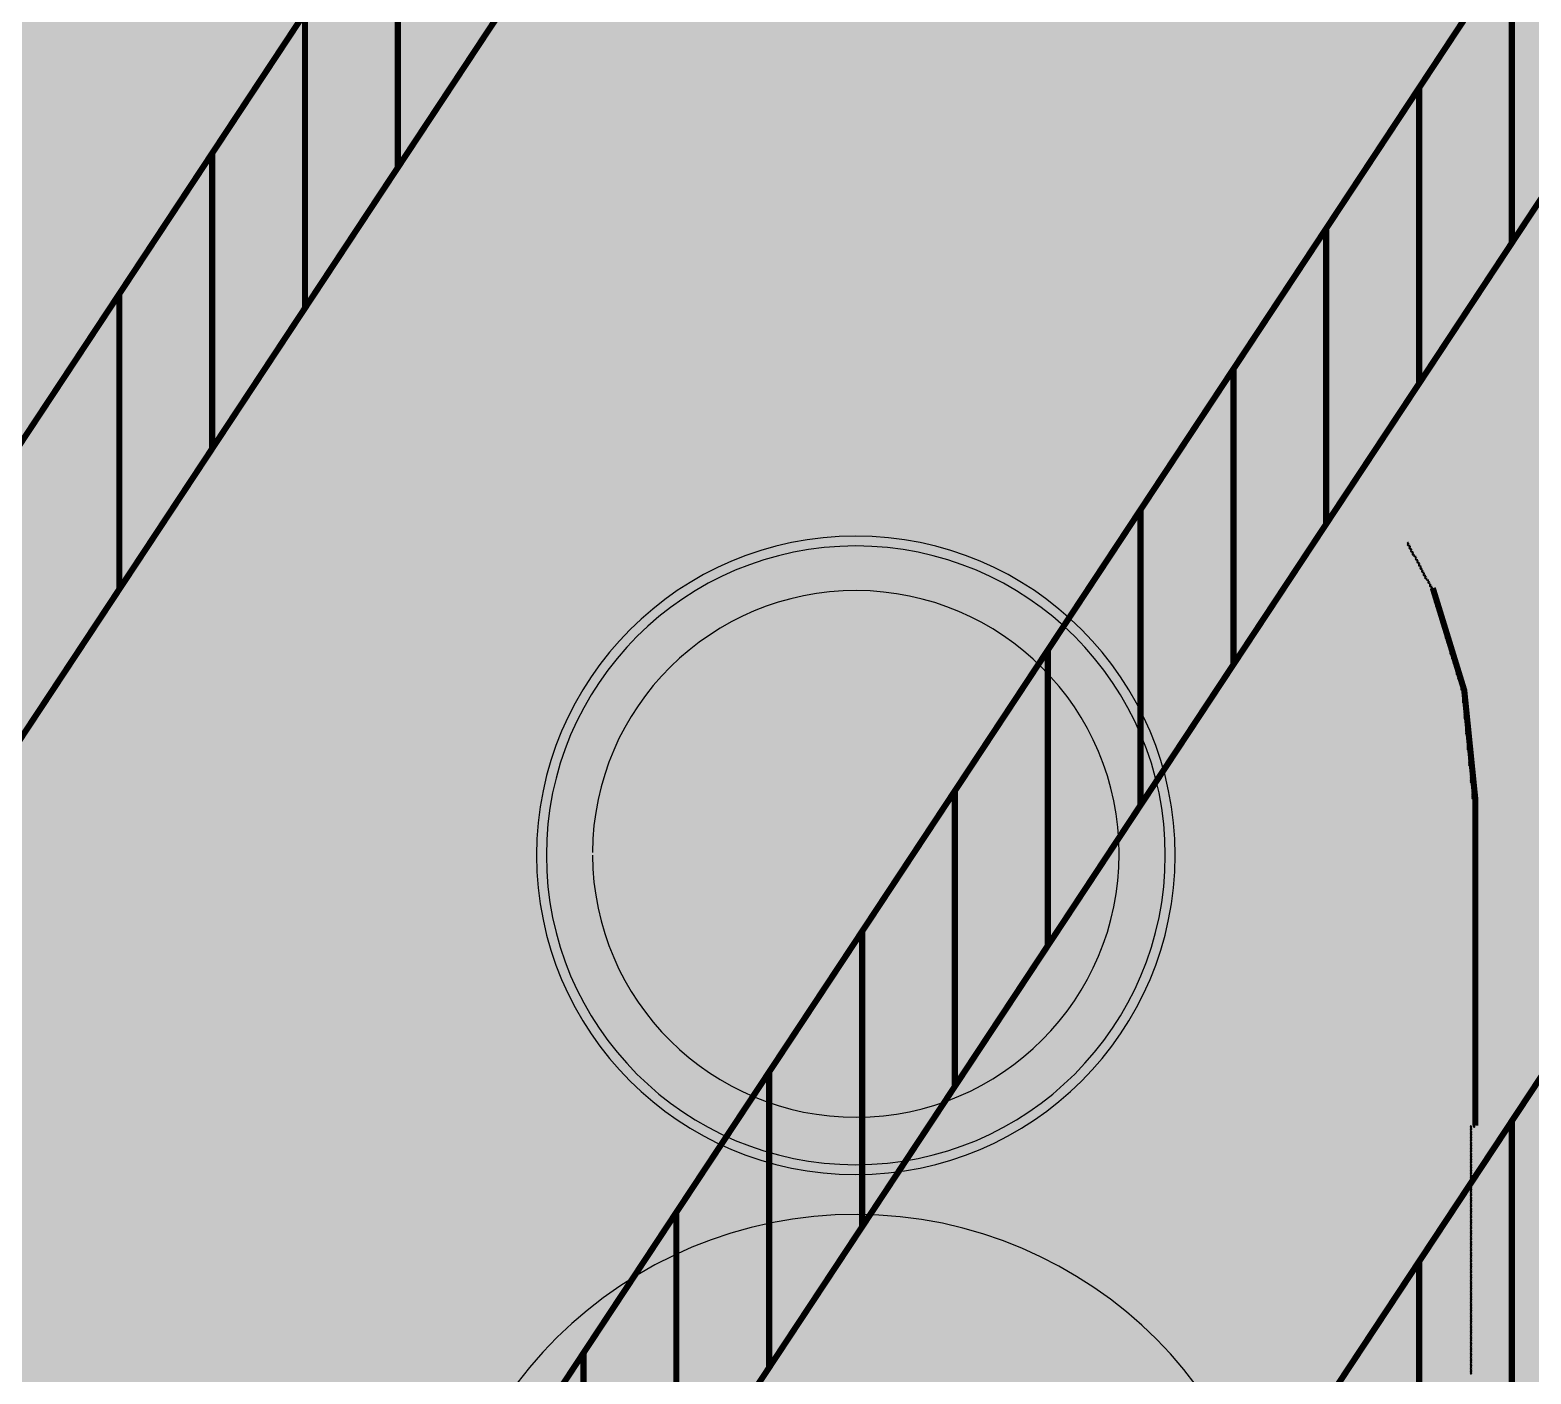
# Model space of a CAD drawing. Extents: x -57 to 2380, y -38 to 1737.
# Drawn here: x 62.5 to 157.9, y 503.6 to 589.1 of the extents above; entities that cross this region are included whole.
import ezdxf

# ---------------------------------------------------------------- set-up
doc = ezdxf.new("R2010")
doc.units = 9
for name, color, linetype, true_color in [('BottomLayer', 7, 'Continuous', 0x0000ff), ('BottomSolderMaskLayer', 7, 'Continuous', 0xaa00ff), ('Document', 7, 'Continuous', 0xffffff), ('Multi-Layer', 7, 'Continuous', 0xc0c0c0), ('TopSilkLayer', 7, 'Continuous', 0xffff00), ('TopSolderMaskLayer', 7, 'Continuous', 0x800080)]:
    doc.layers.add(name, color=color, linetype=linetype, true_color=true_color)

msp = doc.modelspace()

# ---------------------------------------------------------------- hatches: boundary and pattern name
at = {"layer": 'BottomSolderMaskLayer'}
msp.add_hatch(color=256, dxfattribs=at).paths.add_polyline_path([(147.495, 504.115), (82.505, 504.115), (82.505, 569.105), (147.495, 569.105)])
at = {"layer": 'Document'}
msp.add_hatch(color=256, dxfattribs=at).paths.add_polyline_path([(830, 1191.61), (5, 1191.61), (5, 486.61), (830, 486.61)])
at = {"layer": 'Multi-Layer'}
msp.add_hatch(color=256, dxfattribs=at).paths.add_polyline_path([(146.495, 505.115), (83.505, 505.115), (83.505, 568.105), (146.495, 568.105)])
at = {"layer": 'TopSolderMaskLayer'}
msp.add_hatch(color=256, dxfattribs=at).paths.add_polyline_path([(147.495, 504.115), (82.505, 504.115), (82.505, 569.105), (147.495, 569.105)])

# ---------------------------------------------------------------- linework, layer by layer
at = {"layer": 'BottomLayer'}
for points, const_width in [([(1900, 215), (1860, 215), (1760, 115), (325, 115), (55, 385), (55, 725), (30, 750), (30, 1290), (160, 1420), (434.96, 1420), (490, 1475.04), (490, 1604.96)], 35), ([(85, 791.61), (125, 751.61), (125, 610), (160, 575), (160, 390), (185, 365), (215, 365), (360, 220), (830, 220), (1000, 390), (1845, 390), (1923, 468), (1923, 828), (2040, 945)], 6), ([(1259.84, 346.46), (1168.38, 255), (890, 255), (840, 205), (355, 205), (210, 350), (175, 350), (115, 410), (115, 425.2), (115, 536.61)], 6)]:
    msp.add_lwpolyline(points, dxfattribs=dict(at, const_width=const_width))
at = {"layer": 'BottomSolderMaskLayer'}
for points in [[(114.995, 556.915), (115.005, 556.915)], [(114.995, 516.305), (115.005, 516.305)]]:
    msp.add_lwpolyline(points, close=True, dxfattribs=at)
for centre, start, end in [((114.995, 536.61), 450, 270), ((115.005, 536.61), 270, 450)]:
    msp.add_arc(centre, 20.305, start, end, dxfattribs=at)
at = {"layer": 'Document', "const_width": 0.39}
for points in [[(-0.54, 281.55), (361.76, 830.18), (-0.54, 1371.48)], [(250.62, 829.85), (56.34, 535.65), (50.43, 526.71), (44.53, 517.77), (38.62, 508.82), (20.91, 481.99), (15, 473.05), (-0.54, 449.51), (-0.54, 468.3), (203.98, 778.02)], [(85.87, 580.37), (85.87, 599.16)], [(168.54, 593.46), (150.83, 566.63), (144.92, 557.69), (127.21, 530.86), (109.49, 504.03), (91.77, 477.2), (79.96, 459.32), (62.25, 432.49), (44.53, 405.66), (26.81, 378.83), (9.1, 352), (-0.54, 337.4), (-0.54, 356.2), (26.81, 397.63), (38.62, 415.51), (91.77, 496), (103.58, 513.89), (115.4, 531.77), (127.21, 549.66), (156.73, 594.37)], [(156.73, 575.58), (156.73, 594.37)], [(79.96, 571.42), (79.96, 590.22)], [(150.83, 566.63), (150.83, 585.43)], [(74.06, 562.48), (74.06, 581.27)], [(144.92, 557.69), (144.92, 576.49)], [(68.15, 553.54), (68.15, 572.33)], [(139.02, 548.75), (139.02, 567.54)], [(133.11, 539.81), (133.11, 558.6)], [(151.7, 553.61), (153.7, 547.11), (154.4, 540.21), (154.4, 519.41)], [(127.21, 530.86), (127.21, 549.66)], [(121.3, 521.92), (121.3, 540.72)], [(115.4, 512.98), (115.4, 531.77)], [(162.64, 528.66), (144.92, 501.83), (133.11, 483.95), (127.21, 475), (109.49, 448.17), (91.77, 421.35), (74.06, 394.52), (38.62, 340.86), (-0.54, 281.55)], [(109.49, 504.03), (109.49, 522.83)], [(156.73, 500.92), (156.73, 519.72)], [(103.58, 495.09), (103.58, 513.89)], [(150.83, 491.98), (150.83, 510.77)], [(97.68, 486.15), (97.68, 504.94)]]:
    msp.add_lwpolyline(points, dxfattribs=at)
at = {"layer": 'Document', "const_width": 5}
msp.add_lwpolyline([(765, 586.61), (765, 486.61), (65, 486.61), (65, 586.61), (765, 586.61)], close=True, dxfattribs=at)
at = {"layer": 'Document'}
for centre, radius, start, end in [((150.13, 556.464), 0.05, 66.8699, 6.8699), ((150.13, 556.364), 0.05, 66.8699, 6.8699), ((150.23, 556.264), 0.05, 66.8699, 6.8699), ((150.23, 556.164), 0.05, 66.8699, 6.8699), ((150.33, 556.064), 0.05, 66.8699, 6.8699), ((150.33, 555.964), 0.05, 66.8699, 6.8699), ((150.43, 555.864), 0.05, 66.8699, 6.8699), ((150.43, 555.764), 0.05, 66.8699, 6.8699), ((150.53, 555.664), 0.05, 66.8699, 6.8699), ((150.63, 555.564), 0.05, 66.8699, 6.8699), ((150.63, 555.464), 0.05, 66.8699, 6.8699), ((150.73, 555.364), 0.05, 66.8699, 6.8699), ((150.73, 555.264), 0.05, 66.8699, 6.8699), ((150.83, 555.164), 0.05, 66.8699, 6.8699), ((150.83, 555.064), 0.05, 66.8699, 6.8699), ((150.93, 554.964), 0.05, 66.8699, 6.8699), ((150.93, 554.864), 0.05, 66.8699, 6.8699), ((151.03, 554.764), 0.05, 66.8699, 6.8699), ((151.03, 554.664), 0.05, 66.8699, 6.8699), ((151.13, 554.564), 0.05, 66.8699, 6.8699), ((151.13, 554.464), 0.05, 66.8699, 6.8699), ((151.23, 554.364), 0.05, 66.8699, 6.8699), ((151.23, 554.264), 0.05, 66.8699, 6.8699), ((151.33, 554.164), 0.05, 66.8699, 6.8699), ((151.43, 554.064), 0.05, 66.8699, 6.8699), ((151.43, 553.964), 0.05, 66.8699, 6.8699), ((151.53, 553.864), 0.05, 66.8699, 6.8699), ((151.53, 553.764), 0.05, 66.8699, 6.8699), ((115, 536.7), 16.75, 180.30786, 179.69214), ((115, 536.7), 16.75, 180.30786, 179.69214), ((151.63, 553.664), 0.05, 66.8699, 6.8699), ((151.63, 553.564), 0.05, 66.8699, 6.8699), ((151.63, 553.464), 0.05, 66.8699, 6.8699), ((151.73, 553.364), 0.05, 66.8699, 6.8699), ((151.73, 553.264), 0.05, 66.8699, 6.8699), ((151.73, 553.164), 0.05, 66.8699, 6.8699), ((151.83, 553.064), 0.05, 66.8699, 6.8699), ((151.83, 552.964), 0.05, 66.8699, 6.8699), ((151.83, 552.864), 0.05, 66.8699, 6.8699), ((151.83, 552.764), 0.05, 66.8699, 6.8699), ((151.93, 552.664), 0.05, 66.8699, 6.8699), ((151.93, 552.564), 0.05, 66.8699, 6.8699), ((151.93, 552.464), 0.05, 66.8699, 6.8699), ((152.03, 552.364), 0.05, 66.8699, 6.8699), ((152.03, 552.264), 0.05, 66.8699, 6.8699), ((152.03, 552.164), 0.05, 66.8699, 6.8699), ((152.13, 552.064), 0.05, 66.8699, 6.8699), ((152.13, 551.964), 0.05, 66.8699, 6.8699), ((152.13, 551.864), 0.05, 66.8699, 6.8699), ((152.23, 551.764), 0.05, 66.8699, 6.8699), ((152.23, 551.664), 0.05, 66.8699, 6.8699), ((152.23, 551.564), 0.05, 66.8699, 6.8699), ((152.23, 551.464), 0.05, 66.8699, 6.8699), ((152.33, 551.364), 0.05, 66.8699, 6.8699), ((152.33, 551.264), 0.05, 66.8699, 6.8699), ((152.33, 551.164), 0.05, 66.8699, 6.8699), ((152.43, 551.064), 0.05, 66.8699, 6.8699), ((152.43, 550.964), 0.05, 66.8699, 6.8699), ((152.43, 550.864), 0.05, 66.8699, 6.8699), ((152.53, 550.764), 0.05, 66.8699, 6.8699), ((152.53, 550.664), 0.05, 66.8699, 6.8699), ((152.53, 550.564), 0.05, 66.8699, 6.8699), ((152.53, 550.464), 0.05, 66.8699, 6.8699), ((152.63, 550.364), 0.05, 66.8699, 6.8699), ((152.63, 550.264), 0.05, 66.8699, 6.8699), ((152.63, 550.164), 0.05, 66.8699, 6.8699), ((152.73, 550.064), 0.05, 66.8699, 6.8699), ((152.73, 549.964), 0.05, 66.8699, 6.8699), ((152.73, 549.864), 0.05, 66.8699, 6.8699), ((152.83, 549.764), 0.05, 66.8699, 6.8699), ((152.83, 549.664), 0.05, 66.8699, 6.8699), ((152.83, 549.564), 0.05, 66.8699, 6.8699), ((152.83, 549.464), 0.05, 66.8699, 6.8699), ((152.93, 549.364), 0.05, 66.8699, 6.8699), ((152.93, 549.264), 0.05, 66.8699, 6.8699), ((152.93, 549.164), 0.05, 66.8699, 6.8699), ((153.03, 549.064), 0.05, 66.8699, 6.8699), ((153.03, 548.964), 0.05, 66.8699, 6.8699), ((153.03, 548.864), 0.05, 66.8699, 6.8699), ((153.13, 548.764), 0.05, 66.8699, 6.8699), ((153.13, 548.664), 0.05, 66.8699, 6.8699), ((153.13, 548.564), 0.05, 66.8699, 6.8699), ((153.23, 548.464), 0.05, 66.8699, 6.8699), ((153.23, 548.364), 0.05, 66.8699, 6.8699), ((153.23, 548.264), 0.05, 66.8699, 6.8699), ((153.23, 548.164), 0.05, 66.8699, 6.8699), ((153.33, 548.064), 0.05, 66.8699, 6.8699), ((153.33, 547.964), 0.05, 66.8699, 6.8699), ((153.33, 547.864), 0.05, 66.8699, 6.8699), ((153.43, 547.764), 0.05, 66.8699, 6.8699), ((153.43, 547.664), 0.05, 66.8699, 6.8699), ((153.43, 547.564), 0.05, 66.8699, 6.8699), ((153.53, 547.464), 0.05, 66.8699, 6.8699), ((153.53, 547.364), 0.05, 66.8699, 6.8699), ((153.53, 547.264), 0.05, 66.8699, 6.8699), ((153.53, 547.164), 0.05, 66.8699, 6.8699), ((153.63, 547.064), 0.05, 66.8699, 6.8699), ((153.63, 546.964), 0.05, 66.8699, 6.8699), ((153.63, 546.864), 0.05, 66.8699, 6.8699), ((153.63, 546.764), 0.05, 66.8699, 6.8699), ((153.63, 546.664), 0.05, 66.8699, 6.8699), ((153.63, 546.564), 0.05, 66.8699, 6.8699), ((153.63, 546.464), 0.05, 66.8699, 6.8699), ((153.63, 546.364), 0.05, 66.8699, 6.8699), ((153.73, 546.264), 0.05, 66.8699, 6.8699), ((153.73, 546.164), 0.05, 66.8699, 6.8699), ((153.73, 546.064), 0.05, 66.8699, 6.8699), ((153.73, 545.964), 0.05, 66.8699, 6.8699), ((153.73, 545.864), 0.05, 66.8699, 6.8699), ((153.73, 545.764), 0.05, 66.8699, 6.8699), ((153.73, 545.664), 0.05, 66.8699, 6.8699), ((153.73, 545.564), 0.05, 66.8699, 6.8699), ((153.73, 545.464), 0.05, 66.8699, 6.8699), ((153.73, 545.364), 0.05, 66.8699, 6.8699), ((153.83, 545.264), 0.05, 66.8699, 6.8699), ((153.83, 545.164), 0.05, 66.8699, 6.8699), ((153.83, 545.064), 0.05, 66.8699, 6.8699), ((153.83, 544.964), 0.05, 66.8699, 6.8699), ((153.83, 544.864), 0.05, 66.8699, 6.8699), ((153.83, 544.764), 0.05, 66.8699, 6.8699), ((153.83, 544.664), 0.05, 66.8699, 6.8699), ((153.83, 544.564), 0.05, 66.8699, 6.8699), ((153.83, 544.464), 0.05, 66.8699, 6.8699), ((153.83, 544.364), 0.05, 66.8699, 6.8699), ((153.93, 544.264), 0.05, 66.8699, 6.8699), ((153.93, 544.164), 0.05, 66.8699, 6.8699), ((153.93, 544.064), 0.05, 66.8699, 6.8699), ((153.93, 543.964), 0.05, 66.8699, 6.8699), ((153.93, 543.864), 0.05, 66.8699, 6.8699), ((153.93, 543.764), 0.05, 66.8699, 6.8699), ((153.93, 543.664), 0.05, 66.8699, 6.8699), ((153.93, 543.564), 0.05, 66.8699, 6.8699), ((153.93, 543.464), 0.05, 66.8699, 6.8699), ((153.93, 543.364), 0.05, 66.8699, 6.8699), ((154.03, 543.264), 0.05, 66.8699, 6.8699), ((154.03, 543.164), 0.05, 66.8699, 6.8699), ((154.03, 543.064), 0.05, 66.8699, 6.8699), ((154.03, 542.964), 0.05, 66.8699, 6.8699), ((154.03, 542.864), 0.05, 66.8699, 6.8699), ((154.03, 542.764), 0.05, 66.8699, 6.8699), ((154.03, 542.664), 0.05, 66.8699, 6.8699), ((154.03, 542.564), 0.05, 66.8699, 6.8699), ((154.03, 542.464), 0.05, 66.8699, 6.8699), ((154.03, 542.364), 0.05, 66.8699, 6.8699), ((154.13, 542.264), 0.05, 66.8699, 6.8699), ((154.13, 542.164), 0.05, 66.8699, 6.8699), ((154.13, 542.064), 0.05, 66.8699, 6.8699), ((154.13, 541.964), 0.05, 66.8699, 6.8699), ((154.13, 541.864), 0.05, 66.8699, 6.8699), ((154.13, 541.764), 0.05, 66.8699, 6.8699), ((154.13, 541.664), 0.05, 66.8699, 6.8699), ((154.13, 541.564), 0.05, 66.8699, 6.8699), ((154.13, 541.464), 0.05, 66.8699, 6.8699), ((154.13, 541.364), 0.05, 66.8699, 6.8699), ((154.13, 541.264), 0.05, 66.8699, 6.8699), ((154.23, 541.164), 0.05, 66.8699, 6.8699), ((154.23, 541.064), 0.05, 66.8699, 6.8699), ((154.23, 540.964), 0.05, 66.8699, 6.8699), ((154.23, 540.864), 0.05, 66.8699, 6.8699), ((154.23, 540.764), 0.05, 66.8699, 6.8699), ((154.23, 540.664), 0.05, 66.8699, 6.8699), ((154.23, 540.564), 0.05, 66.8699, 6.8699), ((154.23, 540.464), 0.05, 66.8699, 6.8699), ((154.23, 540.364), 0.05, 66.8699, 6.8699), ((154.23, 540.264), 0.05, 66.8699, 6.8699), ((154.33, 540.164), 0.05, 66.8699, 6.8699), ((154.33, 540.064), 0.05, 66.8699, 6.8699), ((154.33, 539.964), 0.05, 66.8699, 6.8699), ((154.33, 539.864), 0.05, 66.8699, 6.8699), ((154.33, 539.764), 0.05, 66.8699, 6.8699), ((154.33, 539.664), 0.05, 66.8699, 6.8699), ((154.33, 539.564), 0.05, 66.8699, 6.8699), ((154.33, 539.464), 0.05, 66.8699, 6.8699), ((154.33, 539.364), 0.05, 66.8699, 6.8699), ((154.33, 539.264), 0.05, 66.8699, 6.8699), ((154.33, 539.164), 0.05, 66.8699, 6.8699), ((154.33, 539.064), 0.05, 66.8699, 6.8699), ((154.33, 538.964), 0.05, 66.8699, 6.8699), ((154.33, 538.864), 0.05, 66.8699, 6.8699), ((154.33, 538.764), 0.05, 66.8699, 6.8699), ((154.33, 538.664), 0.05, 66.8699, 6.8699), ((154.33, 538.564), 0.05, 66.8699, 6.8699), ((154.33, 538.464), 0.05, 66.8699, 6.8699), ((154.33, 538.364), 0.05, 66.8699, 6.8699), ((154.33, 538.264), 0.05, 66.8699, 6.8699), ((154.33, 538.164), 0.05, 66.8699, 6.8699), ((154.33, 538.064), 0.05, 66.8699, 6.8699), ((154.33, 537.964), 0.05, 66.8699, 6.8699), ((154.33, 537.864), 0.05, 66.8699, 6.8699), ((154.33, 537.764), 0.05, 66.8699, 6.8699), ((154.33, 537.664), 0.05, 66.8699, 6.8699), ((154.33, 537.564), 0.05, 66.8699, 6.8699), ((154.33, 537.464), 0.05, 66.8699, 6.8699), ((154.33, 537.364), 0.05, 66.8699, 6.8699), ((154.33, 537.264), 0.05, 66.8699, 6.8699), ((154.33, 537.164), 0.05, 66.8699, 6.8699), ((154.33, 537.064), 0.05, 66.8699, 6.8699), ((154.33, 536.964), 0.05, 66.8699, 6.8699), ((154.33, 536.864), 0.05, 66.8699, 6.8699), ((154.33, 536.764), 0.05, 66.8699, 6.8699), ((154.33, 536.664), 0.05, 66.8699, 6.8699), ((154.33, 536.564), 0.05, 66.8699, 6.8699), ((154.33, 536.464), 0.05, 66.8699, 6.8699), ((154.33, 536.364), 0.05, 66.8699, 6.8699), ((154.33, 536.264), 0.05, 66.8699, 6.8699), ((154.33, 536.164), 0.05, 66.8699, 6.8699), ((154.33, 536.064), 0.05, 66.8699, 6.8699), ((154.33, 535.964), 0.05, 66.8699, 6.8699), ((154.33, 535.864), 0.05, 66.8699, 6.8699), ((154.33, 535.764), 0.05, 66.8699, 6.8699), ((154.33, 535.664), 0.05, 66.8699, 6.8699), ((154.33, 535.564), 0.05, 66.8699, 6.8699), ((154.33, 535.464), 0.05, 66.8699, 6.8699), ((154.33, 535.364), 0.05, 66.8699, 6.8699), ((154.33, 535.264), 0.05, 66.8699, 6.8699), ((154.33, 535.164), 0.05, 66.8699, 6.8699), ((154.33, 535.064), 0.05, 66.8699, 6.8699), ((154.33, 534.964), 0.05, 66.8699, 6.8699), ((154.33, 534.864), 0.05, 66.8699, 6.8699), ((154.33, 534.764), 0.05, 66.8699, 6.8699), ((154.33, 534.664), 0.05, 66.8699, 6.8699), ((154.33, 534.564), 0.05, 66.8699, 6.8699), ((154.33, 534.464), 0.05, 66.8699, 6.8699), ((154.33, 534.364), 0.05, 66.8699, 6.8699), ((154.33, 534.264), 0.05, 66.8699, 6.8699), ((154.33, 534.164), 0.05, 66.8699, 6.8699), ((154.33, 534.064), 0.05, 66.8699, 6.8699), ((154.33, 533.964), 0.05, 66.8699, 6.8699), ((154.33, 533.864), 0.05, 66.8699, 6.8699), ((154.33, 533.764), 0.05, 66.8699, 6.8699), ((154.33, 533.664), 0.05, 66.8699, 6.8699), ((154.33, 533.564), 0.05, 66.8699, 6.8699), ((154.33, 533.464), 0.05, 66.8699, 6.8699), ((154.33, 533.364), 0.05, 66.8699, 6.8699), ((154.33, 533.264), 0.05, 66.8699, 6.8699), ((154.33, 533.164), 0.05, 66.8699, 6.8699), ((154.33, 533.064), 0.05, 66.8699, 6.8699), ((154.33, 532.964), 0.05, 66.8699, 6.8699), ((154.33, 532.864), 0.05, 66.8699, 6.8699), ((154.33, 532.764), 0.05, 66.8699, 6.8699), ((154.33, 532.664), 0.05, 66.8699, 6.8699), ((154.33, 532.564), 0.05, 66.8699, 6.8699), ((154.33, 532.464), 0.05, 66.8699, 6.8699), ((154.33, 532.364), 0.05, 66.8699, 6.8699), ((154.33, 532.264), 0.05, 66.8699, 6.8699), ((154.33, 532.164), 0.05, 66.8699, 6.8699), ((154.33, 532.064), 0.05, 66.8699, 6.8699), ((154.33, 531.964), 0.05, 66.8699, 6.8699), ((154.33, 531.864), 0.05, 66.8699, 6.8699), ((154.33, 531.764), 0.05, 66.8699, 6.8699), ((154.33, 531.664), 0.05, 66.8699, 6.8699), ((154.33, 531.564), 0.05, 66.8699, 6.8699), ((154.33, 531.464), 0.05, 66.8699, 6.8699), ((154.33, 531.364), 0.05, 66.8699, 6.8699), ((154.33, 531.264), 0.05, 66.8699, 6.8699), ((154.33, 531.164), 0.05, 66.8699, 6.8699), ((154.33, 531.064), 0.05, 66.8699, 6.8699), ((154.33, 530.964), 0.05, 66.8699, 6.8699), ((154.33, 530.864), 0.05, 66.8699, 6.8699), ((154.33, 530.764), 0.05, 66.8699, 6.8699), ((154.33, 530.664), 0.05, 66.8699, 6.8699), ((154.33, 530.564), 0.05, 66.8699, 6.8699), ((154.33, 530.464), 0.05, 66.8699, 6.8699), ((154.33, 530.364), 0.05, 66.8699, 6.8699), ((154.33, 530.264), 0.05, 66.8699, 6.8699), ((154.33, 530.164), 0.05, 66.8699, 6.8699), ((154.33, 530.064), 0.05, 66.8699, 6.8699), ((154.33, 529.964), 0.05, 66.8699, 6.8699), ((154.33, 529.864), 0.05, 66.8699, 6.8699), ((154.33, 529.764), 0.05, 66.8699, 6.8699), ((154.33, 529.664), 0.05, 66.8699, 6.8699), ((154.33, 529.564), 0.05, 66.8699, 6.8699), ((154.33, 529.464), 0.05, 66.8699, 6.8699), ((154.33, 529.364), 0.05, 66.8699, 6.8699), ((154.33, 529.264), 0.05, 66.8699, 6.8699), ((154.33, 529.164), 0.05, 66.8699, 6.8699), ((154.33, 529.064), 0.05, 66.8699, 6.8699), ((154.33, 528.964), 0.05, 66.8699, 6.8699), ((154.33, 528.864), 0.05, 66.8699, 6.8699), ((154.33, 528.764), 0.05, 66.8699, 6.8699), ((154.33, 528.664), 0.05, 66.8699, 6.8699), ((154.33, 528.564), 0.05, 66.8699, 6.8699), ((154.33, 528.464), 0.05, 66.8699, 6.8699), ((154.33, 528.364), 0.05, 66.8699, 6.8699), ((154.33, 528.264), 0.05, 66.8699, 6.8699), ((154.33, 528.164), 0.05, 66.8699, 6.8699), ((154.33, 528.064), 0.05, 66.8699, 6.8699), ((154.33, 527.964), 0.05, 66.8699, 6.8699), ((154.33, 527.864), 0.05, 66.8699, 6.8699), ((154.33, 527.764), 0.05, 66.8699, 6.8699), ((154.33, 527.664), 0.05, 66.8699, 6.8699), ((154.33, 527.564), 0.05, 66.8699, 6.8699), ((154.33, 527.464), 0.05, 66.8699, 6.8699), ((154.33, 527.364), 0.05, 66.8699, 6.8699), ((154.33, 527.264), 0.05, 66.8699, 6.8699), ((154.33, 527.164), 0.05, 66.8699, 6.8699), ((154.33, 527.064), 0.05, 66.8699, 6.8699), ((154.33, 526.964), 0.05, 66.8699, 6.8699), ((154.33, 526.864), 0.05, 66.8699, 6.8699), ((154.33, 526.764), 0.05, 66.8699, 6.8699), ((154.33, 526.664), 0.05, 66.8699, 6.8699), ((154.33, 526.564), 0.05, 66.8699, 6.8699), ((154.33, 526.464), 0.05, 66.8699, 6.8699), ((154.33, 526.364), 0.05, 66.8699, 6.8699), ((154.33, 526.264), 0.05, 66.8699, 6.8699), ((154.33, 526.164), 0.05, 66.8699, 6.8699), ((154.33, 526.064), 0.05, 66.8699, 6.8699), ((154.33, 525.964), 0.05, 66.8699, 6.8699), ((154.33, 525.864), 0.05, 66.8699, 6.8699), ((154.33, 525.764), 0.05, 66.8699, 6.8699), ((154.33, 525.664), 0.05, 66.8699, 6.8699), ((154.33, 525.564), 0.05, 66.8699, 6.8699), ((154.33, 525.464), 0.05, 66.8699, 6.8699), ((154.33, 525.364), 0.05, 66.8699, 6.8699), ((154.33, 525.264), 0.05, 66.8699, 6.8699), ((154.33, 525.164), 0.05, 66.8699, 6.8699), ((154.33, 525.064), 0.05, 66.8699, 6.8699), ((154.33, 524.964), 0.05, 66.8699, 6.8699), ((154.33, 524.864), 0.05, 66.8699, 6.8699), ((154.33, 524.764), 0.05, 66.8699, 6.8699), ((154.33, 524.664), 0.05, 66.8699, 6.8699), ((154.33, 524.564), 0.05, 66.8699, 6.8699), ((154.33, 524.464), 0.05, 66.8699, 6.8699), ((154.33, 524.364), 0.05, 66.8699, 6.8699), ((154.33, 524.264), 0.05, 66.8699, 6.8699), ((154.33, 524.164), 0.05, 66.8699, 6.8699), ((154.33, 524.064), 0.05, 66.8699, 6.8699), ((154.33, 523.964), 0.05, 66.8699, 6.8699), ((154.33, 523.864), 0.05, 66.8699, 6.8699), ((154.33, 523.764), 0.05, 66.8699, 6.8699), ((154.33, 523.664), 0.05, 66.8699, 6.8699), ((154.33, 523.564), 0.05, 66.8699, 6.8699), ((154.33, 523.464), 0.05, 66.8699, 6.8699), ((154.33, 523.364), 0.05, 66.8699, 6.8699), ((154.33, 523.264), 0.05, 66.8699, 6.8699), ((154.33, 523.164), 0.05, 66.8699, 6.8699), ((154.33, 523.064), 0.05, 66.8699, 6.8699), ((154.33, 522.964), 0.05, 66.8699, 6.8699), ((154.33, 522.864), 0.05, 66.8699, 6.8699), ((154.33, 522.764), 0.05, 66.8699, 6.8699), ((154.33, 522.664), 0.05, 66.8699, 6.8699), ((154.33, 522.564), 0.05, 66.8699, 6.8699), ((154.33, 522.464), 0.05, 66.8699, 6.8699), ((154.33, 522.364), 0.05, 66.8699, 6.8699), ((154.33, 522.264), 0.05, 66.8699, 6.8699), ((154.33, 522.164), 0.05, 66.8699, 6.8699), ((154.33, 522.064), 0.05, 66.8699, 6.8699), ((154.33, 521.964), 0.05, 66.8699, 6.8699), ((154.33, 521.864), 0.05, 66.8699, 6.8699), ((154.33, 521.764), 0.05, 66.8699, 6.8699), ((154.33, 521.664), 0.05, 66.8699, 6.8699), ((154.33, 521.564), 0.05, 66.8699, 6.8699), ((154.33, 521.464), 0.05, 66.8699, 6.8699), ((154.33, 521.364), 0.05, 66.8699, 6.8699), ((154.33, 521.264), 0.05, 66.8699, 6.8699), ((154.33, 521.164), 0.05, 66.8699, 6.8699), ((154.33, 521.064), 0.05, 66.8699, 6.8699), ((154.33, 520.964), 0.05, 66.8699, 6.8699), ((154.33, 520.864), 0.05, 66.8699, 6.8699), ((154.33, 520.764), 0.05, 66.8699, 6.8699), ((154.33, 520.664), 0.05, 66.8699, 6.8699), ((154.33, 520.564), 0.05, 66.8699, 6.8699), ((154.33, 520.464), 0.05, 66.8699, 6.8699), ((154.33, 520.364), 0.05, 66.8699, 6.8699), ((154.13, 519.364), 0.05, 66.8699, 6.8699), ((154.33, 520.264), 0.05, 66.8699, 6.8699), ((154.33, 520.164), 0.05, 66.8699, 6.8699), ((154.33, 520.064), 0.05, 66.8699, 6.8699), ((154.33, 519.964), 0.05, 66.8699, 6.8699), ((154.33, 519.864), 0.05, 66.8699, 6.8699), ((154.33, 519.764), 0.05, 66.8699, 6.8699), ((154.33, 519.664), 0.05, 66.8699, 6.8699), ((154.33, 519.564), 0.05, 66.8699, 6.8699), ((154.33, 519.464), 0.05, 66.8699, 6.8699), ((154.33, 519.364), 0.05, 66.8699, 6.8699), ((154.13, 519.264), 0.05, 66.8699, 6.8699), ((154.13, 519.164), 0.05, 66.8699, 6.8699), ((154.13, 519.064), 0.05, 66.8699, 6.8699), ((154.13, 518.964), 0.05, 66.8699, 6.8699), ((154.13, 518.864), 0.05, 66.8699, 6.8699), ((154.13, 518.764), 0.05, 66.8699, 6.8699), ((154.13, 518.664), 0.05, 66.8699, 6.8699), ((154.13, 518.564), 0.05, 66.8699, 6.8699), ((154.13, 518.464), 0.05, 66.8699, 6.8699), ((154.13, 518.364), 0.05, 66.8699, 6.8699), ((154.13, 518.264), 0.05, 66.8699, 6.8699), ((154.13, 518.164), 0.05, 66.8699, 6.8699), ((154.13, 518.064), 0.05, 66.8699, 6.8699), ((154.13, 517.964), 0.05, 66.8699, 6.8699), ((154.13, 517.864), 0.05, 66.8699, 6.8699), ((154.13, 517.764), 0.05, 66.8699, 6.8699), ((154.13, 517.664), 0.05, 66.8699, 6.8699), ((154.13, 517.564), 0.05, 66.8699, 6.8699), ((154.13, 517.464), 0.05, 66.8699, 6.8699), ((154.13, 517.364), 0.05, 66.8699, 6.8699), ((154.13, 517.264), 0.05, 66.8699, 6.8699), ((154.13, 517.164), 0.05, 66.8699, 6.8699), ((154.13, 517.064), 0.05, 66.8699, 6.8699), ((154.13, 516.964), 0.05, 66.8699, 6.8699), ((154.13, 516.864), 0.05, 66.8699, 6.8699), ((154.13, 516.764), 0.05, 66.8699, 6.8699), ((154.13, 516.664), 0.05, 66.8699, 6.8699), ((154.13, 516.564), 0.05, 66.8699, 6.8699), ((154.13, 516.464), 0.05, 66.8699, 6.8699), ((154.13, 516.364), 0.05, 66.8699, 6.8699), ((154.13, 516.264), 0.05, 66.8699, 6.8699), ((154.13, 516.164), 0.05, 66.8699, 6.8699), ((154.13, 516.064), 0.05, 66.8699, 6.8699), ((154.13, 515.964), 0.05, 66.8699, 6.8699), ((154.13, 515.864), 0.05, 66.8699, 6.8699), ((154.13, 515.764), 0.05, 66.8699, 6.8699), ((154.13, 515.664), 0.05, 66.8699, 6.8699), ((154.13, 515.564), 0.05, 66.8699, 6.8699), ((154.13, 515.464), 0.05, 66.8699, 6.8699), ((154.13, 515.364), 0.05, 66.8699, 6.8699), ((154.13, 515.264), 0.05, 66.8699, 6.8699), ((154.13, 515.164), 0.05, 66.8699, 6.8699), ((154.13, 515.064), 0.05, 66.8699, 6.8699), ((154.13, 514.964), 0.05, 66.8699, 6.8699), ((154.13, 514.864), 0.05, 66.8699, 6.8699), ((154.13, 514.764), 0.05, 66.8699, 6.8699), ((154.13, 514.664), 0.05, 66.8699, 6.8699), ((154.13, 514.564), 0.05, 66.8699, 6.8699), ((115, 486.76), 27, 180.31831, 179.68169), ((154.13, 514.464), 0.05, 66.8699, 6.8699), ((154.13, 514.364), 0.05, 66.8699, 6.8699), ((154.13, 514.264), 0.05, 66.8699, 6.8699), ((154.13, 514.164), 0.05, 66.8699, 6.8699), ((154.13, 514.064), 0.05, 66.8699, 6.8699), ((154.13, 513.964), 0.05, 66.8699, 6.8699), ((154.13, 513.864), 0.05, 66.8699, 6.8699), ((154.13, 513.764), 0.05, 66.8699, 6.8699), ((154.13, 513.664), 0.05, 66.8699, 6.8699), ((154.13, 513.564), 0.05, 66.8699, 6.8699), ((154.13, 513.464), 0.05, 66.8699, 6.8699), ((154.13, 513.364), 0.05, 66.8699, 6.8699), ((154.13, 513.264), 0.05, 66.8699, 6.8699), ((154.13, 513.164), 0.05, 66.8699, 6.8699), ((154.13, 513.064), 0.05, 66.8699, 6.8699), ((154.13, 512.964), 0.05, 66.8699, 6.8699), ((154.13, 512.864), 0.05, 66.8699, 6.8699), ((154.13, 512.764), 0.05, 66.8699, 6.8699), ((154.13, 512.664), 0.05, 66.8699, 6.8699), ((154.13, 512.564), 0.05, 66.8699, 6.8699), ((154.13, 512.464), 0.05, 66.8699, 6.8699), ((154.13, 512.364), 0.05, 66.8699, 6.8699), ((154.13, 512.264), 0.05, 66.8699, 6.8699), ((154.13, 512.164), 0.05, 66.8699, 6.8699), ((154.13, 512.064), 0.05, 66.8699, 6.8699), ((154.13, 511.964), 0.05, 66.8699, 6.8699), ((154.13, 511.864), 0.05, 66.8699, 6.8699), ((154.13, 511.764), 0.05, 66.8699, 6.8699), ((154.13, 511.664), 0.05, 66.8699, 6.8699), ((154.13, 511.564), 0.05, 66.8699, 6.8699), ((154.13, 511.464), 0.05, 66.8699, 6.8699), ((154.13, 511.364), 0.05, 66.8699, 6.8699), ((154.13, 511.264), 0.05, 66.8699, 6.8699), ((154.13, 511.164), 0.05, 66.8699, 6.8699), ((154.13, 511.064), 0.05, 66.8699, 6.8699), ((154.13, 510.964), 0.05, 66.8699, 6.8699), ((154.13, 510.864), 0.05, 66.8699, 6.8699), ((154.13, 510.764), 0.05, 66.8699, 6.8699), ((154.13, 510.664), 0.05, 66.8699, 6.8699), ((154.13, 510.564), 0.05, 66.8699, 6.8699), ((154.13, 510.464), 0.05, 66.8699, 6.8699), ((154.13, 510.364), 0.05, 66.8699, 6.8699), ((154.13, 510.264), 0.05, 66.8699, 6.8699), ((154.13, 510.164), 0.05, 66.8699, 6.8699), ((154.13, 510.064), 0.05, 66.8699, 6.8699), ((154.13, 509.964), 0.05, 66.8699, 6.8699), ((154.13, 509.864), 0.05, 66.8699, 6.8699), ((154.13, 509.764), 0.05, 66.8699, 6.8699), ((154.13, 509.664), 0.05, 66.8699, 6.8699), ((154.13, 509.564), 0.05, 66.8699, 6.8699), ((154.13, 509.464), 0.05, 66.8699, 6.8699), ((154.13, 509.364), 0.05, 66.8699, 6.8699), ((154.13, 509.264), 0.05, 66.8699, 6.8699), ((154.13, 509.164), 0.05, 66.8699, 6.8699), ((154.13, 509.064), 0.05, 66.8699, 6.8699), ((154.13, 508.964), 0.05, 66.8699, 6.8699), ((154.13, 508.864), 0.05, 66.8699, 6.8699), ((154.13, 508.764), 0.05, 66.8699, 6.8699), ((154.13, 508.664), 0.05, 66.8699, 6.8699), ((154.13, 508.564), 0.05, 66.8699, 6.8699), ((154.13, 508.464), 0.05, 66.8699, 6.8699), ((154.13, 508.364), 0.05, 66.8699, 6.8699), ((154.13, 508.264), 0.05, 66.8699, 6.8699), ((154.13, 508.164), 0.05, 66.8699, 6.8699), ((154.13, 508.064), 0.05, 66.8699, 6.8699), ((154.13, 507.964), 0.05, 66.8699, 6.8699), ((154.13, 507.864), 0.05, 66.8699, 6.8699), ((154.13, 507.764), 0.05, 66.8699, 6.8699), ((154.13, 507.664), 0.05, 66.8699, 6.8699), ((154.13, 507.564), 0.05, 66.8699, 6.8699), ((154.13, 507.464), 0.05, 66.8699, 6.8699), ((154.13, 507.364), 0.05, 66.8699, 6.8699), ((154.13, 507.264), 0.05, 66.8699, 6.8699), ((154.13, 507.164), 0.05, 66.8699, 6.8699), ((154.13, 507.064), 0.05, 66.8699, 6.8699), ((154.13, 506.964), 0.05, 66.8699, 6.8699), ((154.13, 506.864), 0.05, 66.8699, 6.8699), ((154.13, 506.764), 0.05, 66.8699, 6.8699), ((154.13, 506.664), 0.05, 66.8699, 6.8699), ((154.13, 506.564), 0.05, 66.8699, 6.8699), ((154.13, 506.464), 0.05, 66.8699, 6.8699), ((154.13, 506.364), 0.05, 66.8699, 6.8699), ((154.13, 506.264), 0.05, 66.8699, 6.8699), ((154.13, 506.164), 0.05, 66.8699, 6.8699), ((154.13, 506.064), 0.05, 66.8699, 6.8699), ((154.13, 505.964), 0.05, 66.8699, 6.8699), ((154.13, 505.864), 0.05, 66.8699, 6.8699), ((154.13, 505.764), 0.05, 66.8699, 6.8699), ((154.13, 505.664), 0.05, 66.8699, 6.8699), ((154.13, 505.564), 0.05, 66.8699, 6.8699), ((154.13, 505.464), 0.05, 66.8699, 6.8699), ((154.13, 505.364), 0.05, 66.8699, 6.8699), ((154.13, 505.264), 0.05, 66.8699, 6.8699), ((154.13, 505.164), 0.05, 66.8699, 6.8699), ((154.13, 505.064), 0.05, 66.8699, 6.8699), ((154.13, 504.964), 0.05, 66.8699, 6.8699), ((154.13, 504.864), 0.05, 66.8699, 6.8699), ((154.13, 504.764), 0.05, 66.8699, 6.8699), ((154.13, 504.664), 0.05, 66.8699, 6.8699), ((154.13, 504.564), 0.05, 66.8699, 6.8699), ((154.13, 504.464), 0.05, 66.8699, 6.8699), ((154.13, 504.364), 0.05, 66.8699, 6.8699), ((154.13, 504.264), 0.05, 66.8699, 6.8699), ((154.13, 504.164), 0.05, 66.8699, 6.8699), ((154.13, 504.064), 0.05, 66.8699, 6.8699), ((154.13, 503.964), 0.05, 66.8699, 6.8699), ((154.13, 503.864), 0.05, 66.8699, 6.8699), ((154.13, 503.764), 0.05, 66.8699, 6.8699), ((154.13, 503.664), 0.05, 66.8699, 6.8699)]:
    msp.add_arc(centre, radius, start, end, dxfattribs=at)
at = {"layer": 'Multi-Layer'}
for points in [[(114.995, 556.29), (115.005, 556.29)], [(114.995, 516.93), (115.005, 516.93)]]:
    msp.add_lwpolyline(points, close=True, dxfattribs=at)
for centre, start, end in [((114.995, 536.61), 450, 270), ((115.005, 536.61), 270, 450)]:
    msp.add_arc(centre, 19.68, start, end, dxfattribs=at)
at = {"layer": 'TopSilkLayer', "const_width": 5}
msp.add_lwpolyline([(765, 486.61), (765, 586.61), (65, 586.61), (65, 486.61)], dxfattribs=at)
at = {"layer": 'TopSolderMaskLayer'}
for points in [[(114.995, 556.915), (115.005, 556.915)], [(114.995, 516.305), (115.005, 516.305)]]:
    msp.add_lwpolyline(points, close=True, dxfattribs=at)
for centre, start, end in [((114.995, 536.61), 450, 270), ((115.005, 536.61), 270, 450)]:
    msp.add_arc(centre, 20.305, start, end, dxfattribs=at)

doc.saveas('drawing.dxf')
